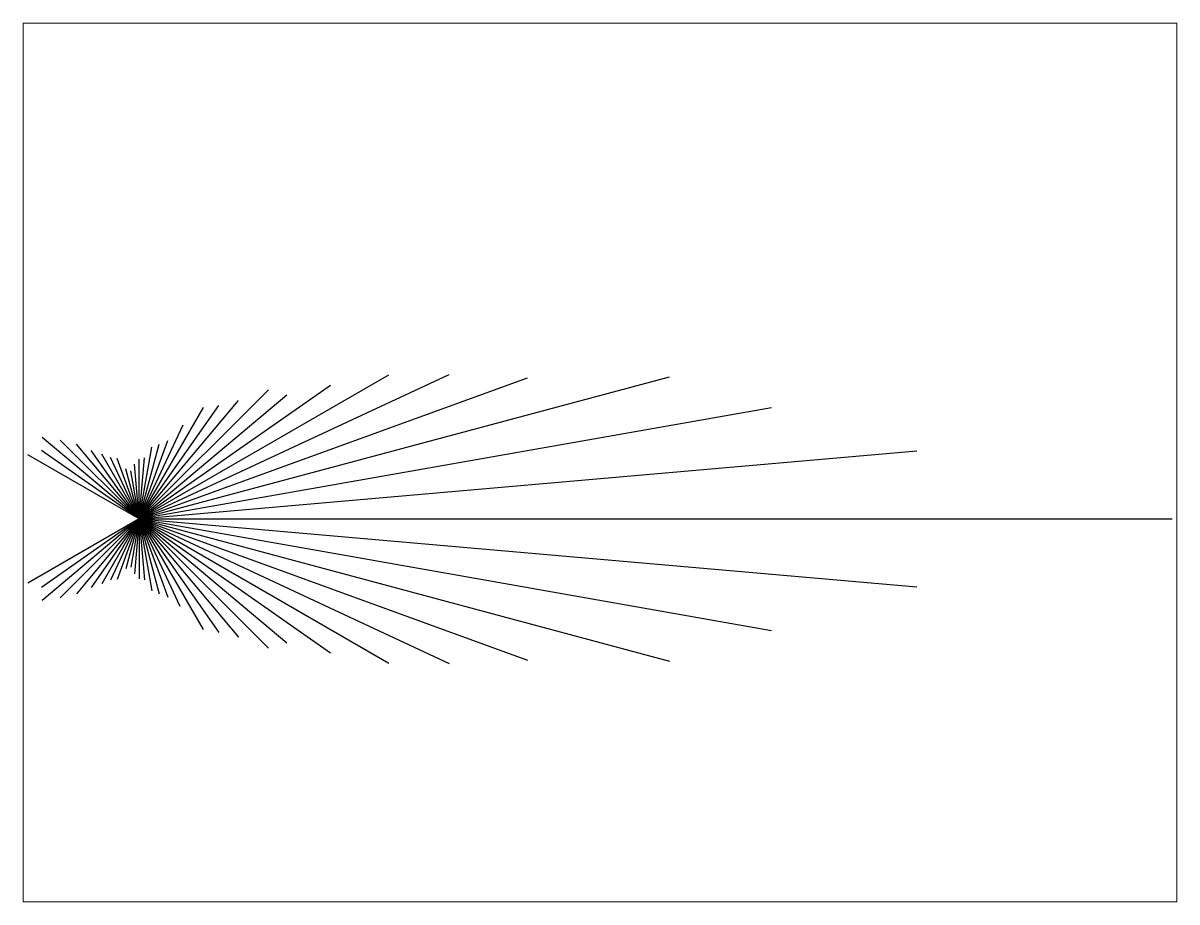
# Paper-space layout 'Layout1' of a CAD drawing. Header units: inches. Extents: x 1.05 to 9.45, y 0.8 to 7.2.
# The model-space entities are those that its viewports show. They can reach past a viewport. Long polylines and large blocks are cut down to what shows.
import ezdxf

# ---------------------------------------------------------------- set-up
doc = ezdxf.new("R2010")
doc.units = ezdxf.units.IN
doc.header["$MEASUREMENT"] = 0

msp = doc.modelspace()

# ---------------------------------------------------------------- linework, layer by layer
for q in [(9.791, 4.566), (7.883, 4.551), (16.753, 4.489), (12.26, 4.462), (6.038, 4.228), (4.081, 4.081), (4.668, 3.917), (3.137, 3.738), (2.512, 3.588), (19.972, 3.522), (2.033, 3.521), (1.386, 2.972), (-3.067, 2.574), (-2.491, 2.491), (-1.981, 2.361), (0.901, 2.474), (0.634, 2.365), (0.401, 2.272), (-3.516, 2.03), (-3.087, 2.161), (-1.517, 2.166), (-1.183, 2.049), (-0.904, 1.939), (-0.696, 1.912), (24.56, 2.149), (0.169, 1.927), (0, 1.889), (-0.423, 1.578), (-0.268, 1.52), (-0.152, 1.733), (-3.516, -2.03), (-3.087, -2.161), (-3.067, -2.574), (-2.491, -2.491), (-1.981, -2.361), (-1.517, -2.166), (-1.183, -2.049), (-0.904, -1.939), (-0.696, -1.912), (-0.423, -1.578), (-0.268, -1.52), (-0.152, -1.733), (32.622, 0), (24.56, -2.149), (19.972, -3.522), (16.753, -4.489), (12.26, -4.462), (9.791, -4.566), (7.883, -4.551), (6.038, -4.228), (4.668, -3.917), (4.081, -4.081), (3.137, -3.738), (2.512, -3.588), (2.019, -3.497), (1.286, -2.757), (0.901, -2.474), (0.634, -2.365), (0.401, -2.272), (0.169, -1.927), (0, -1.889)]:
    msp.add_line((0, 0), q)

psp = doc.layouts.get("Layout1")

# ---------------------------------------------------------------- viewports
at = {"layer": '0'}
psp.add_viewport(center=(5.25, 4), size=(8.4, 6.4), view_center_point=(14.553, 1.7829), view_height=27.762825, dxfattribs=at)

doc.saveas('drawing.dxf')
